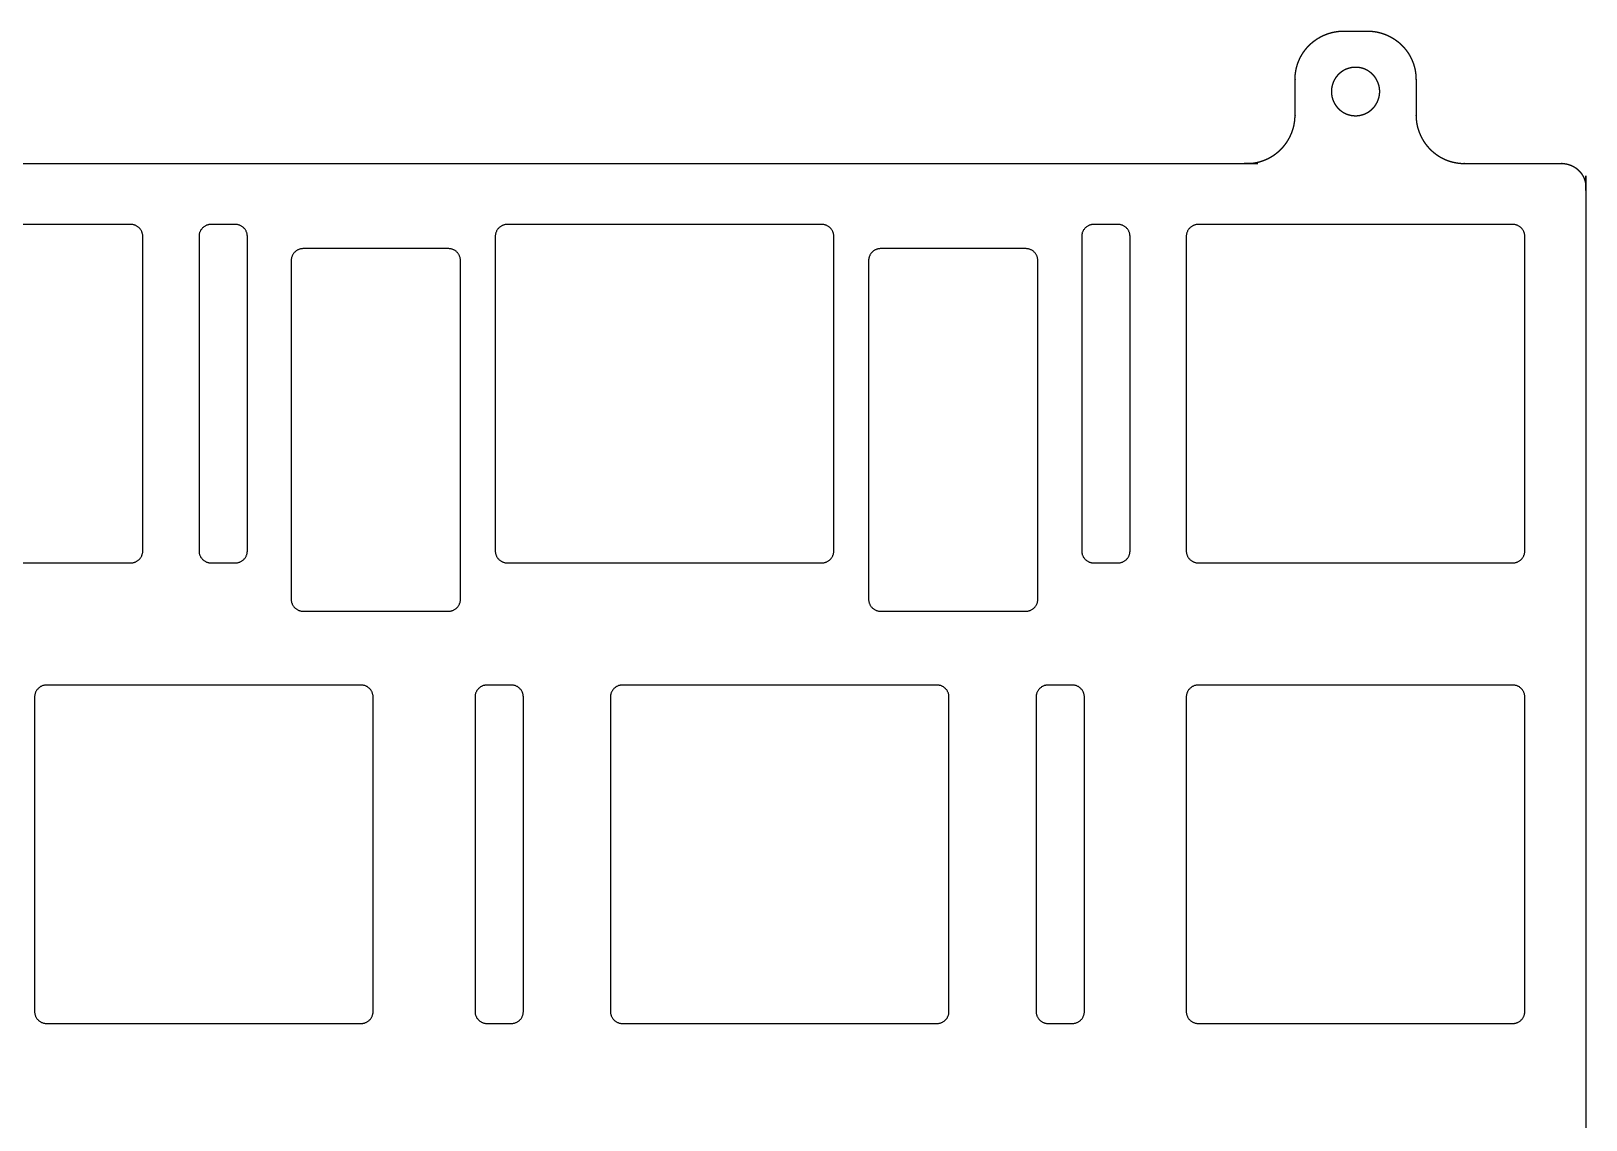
# Model space of a CAD drawing. Header units: millimetres. Extents: x -158 to 147, y 326 to 433.
# Drawn here: x 82.8 to 147.1, y 387.6 to 432.6 of the extents above; entities that cross this region are included whole.
import ezdxf

# ---------------------------------------------------------------- set-up
doc = ezdxf.new("R2010")
doc.units = ezdxf.units.MM
doc.layers.add('Default', color=178, linetype='Continuous', true_color=0x000000)

msp = doc.modelspace()

# ---------------------------------------------------------------- linework, layer by layer
at = {"layer": 'Default'}
for points in [[(135.735, 432.055, -22.344), (135.76, 432.078, -22.344), (135.786, 432.101, -22.344)], [(135.786, 432.101, -22.344), (135.812, 432.123, -22.344), (135.838, 432.145, -22.344)], [(135.838, 432.145, -22.344), (135.865, 432.166, -22.344), (135.891, 432.187, -22.344)], [(135.891, 432.187, -22.344), (135.919, 432.207, -22.344), (135.947, 432.227, -22.344)], [(135.947, 432.227, -22.344), (135.975, 432.247, -22.344), (136.003, 432.266, -22.344)], [(136.003, 432.266, -22.344), (136.032, 432.284, -22.344), (136.061, 432.302, -22.344)], [(136.061, 432.302, -22.344), (136.09, 432.319, -22.344), (136.12, 432.337, -22.344)], [(136.12, 432.337, -22.344), (136.15, 432.353, -22.344), (136.18, 432.369, -22.344)], [(136.18, 432.369, -22.344), (136.21, 432.384, -22.344), (136.241, 432.4, -22.344)], [(136.241, 432.4, -22.344), (136.272, 432.414, -22.344), (136.303, 432.428, -22.344)], [(136.303, 432.428, -22.344), (136.335, 432.441, -22.344), (136.366, 432.454, -22.344)], [(136.366, 432.454, -22.344), (136.398, 432.466, -22.344), (136.43, 432.478, -22.344)], [(136.43, 432.478, -22.344), (136.463, 432.489, -22.344), (136.495, 432.5, -22.344)], [(136.495, 432.5, -22.344), (136.528, 432.509, -22.344), (136.56, 432.519, -22.344)], [(136.56, 432.519, -22.344), (136.593, 432.528, -22.344), (136.626, 432.537, -22.344)], [(136.626, 432.537, -22.344), (136.66, 432.544, -22.344), (136.693, 432.552, -22.344)], [(136.693, 432.552, -22.344), (136.727, 432.558, -22.344), (136.76, 432.564, -22.344)], [(136.76, 432.564, -22.344), (136.794, 432.57, -22.344), (136.828, 432.575, -22.344)], [(136.828, 432.575, -22.344), (136.862, 432.579, -22.344), (136.895, 432.583, -22.344)], [(136.895, 432.583, -22.344), (136.929, 432.586, -22.344), (136.963, 432.589, -22.344)], [(136.963, 432.589, -22.344), (136.998, 432.59, -22.344), (137.032, 432.592, -22.344)], [(137.032, 432.592, -22.344), (137.066, 432.593, -22.344), (137.1, 432.593, -22.344)], [(138.168, 432.592, -22.344), (138.202, 432.59, -22.344), (138.236, 432.589, -22.344)], [(138.236, 432.589, -22.344), (138.27, 432.586, -22.344), (138.304, 432.583, -22.344)], [(138.304, 432.583, -22.344), (138.338, 432.579, -22.344), (138.372, 432.575, -22.344)], [(138.372, 432.575, -22.344), (138.406, 432.57, -22.344), (138.44, 432.564, -22.344)], [(138.44, 432.564, -22.344), (138.473, 432.558, -22.344), (138.507, 432.552, -22.344)], [(138.507, 432.552, -22.344), (138.54, 432.544, -22.344), (138.573, 432.537, -22.344)], [(138.573, 432.537, -22.344), (138.607, 432.528, -22.344), (138.64, 432.519, -22.344)], [(138.64, 432.519, -22.344), (138.672, 432.509, -22.344), (138.705, 432.5, -22.344)], [(138.705, 432.5, -22.344), (138.737, 432.489, -22.344), (138.77, 432.478, -22.344)], [(138.77, 432.478, -22.344), (138.802, 432.466, -22.344), (138.834, 432.454, -22.344)], [(138.834, 432.454, -22.344), (138.865, 432.441, -22.344), (138.897, 432.428, -22.344)], [(138.897, 432.428, -22.344), (138.928, 432.414, -22.344), (138.959, 432.4, -22.344)], [(138.959, 432.4, -22.344), (138.99, 432.384, -22.344), (139.02, 432.369, -22.344)], [(139.02, 432.369, -22.344), (139.05, 432.353, -22.344), (139.08, 432.337, -22.344)], [(139.08, 432.337, -22.344), (139.11, 432.319, -22.344), (139.139, 432.302, -22.344)], [(139.139, 432.302, -22.344), (139.168, 432.284, -22.344), (139.197, 432.266, -22.344)], [(139.197, 432.266, -22.344), (139.225, 432.247, -22.344), (139.253, 432.227, -22.344)], [(139.253, 432.227, -22.344), (139.281, 432.207, -22.344), (139.308, 432.187, -22.344)], [(139.308, 432.187, -22.344), (139.335, 432.166, -22.344), (139.362, 432.145, -22.344)], [(139.362, 432.145, -22.344), (139.388, 432.123, -22.344), (139.414, 432.101, -22.344)], [(139.414, 432.101, -22.344), (139.44, 432.078, -22.344), (139.465, 432.055, -22.344)], [(135.266, 431.39, -22.344), (135.28, 431.421, -22.344), (135.294, 431.452, -22.344)], [(135.294, 431.452, -22.344), (135.309, 431.483, -22.344), (135.324, 431.514, -22.344)], [(135.324, 431.514, -22.344), (135.34, 431.544, -22.344), (135.357, 431.574, -22.344)], [(135.357, 431.574, -22.344), (135.374, 431.603, -22.344), (135.391, 431.633, -22.344)], [(135.391, 431.633, -22.344), (135.409, 431.661, -22.344), (135.428, 431.69, -22.344)], [(135.428, 431.69, -22.344), (135.447, 431.719, -22.344), (135.466, 431.747, -22.344)], [(135.466, 431.747, -22.344), (135.486, 431.774, -22.344), (135.506, 431.802, -22.344)], [(135.506, 431.802, -22.344), (135.527, 431.829, -22.344), (135.549, 431.856, -22.344)], [(135.549, 431.856, -22.344), (135.571, 431.882, -22.344), (135.593, 431.908, -22.344)], [(135.593, 431.908, -22.344), (135.615, 431.933, -22.344), (135.638, 431.959, -22.344)], [(135.638, 431.959, -22.344), (135.662, 431.983, -22.344), (135.686, 432.008, -22.344)], [(135.686, 432.008, -22.344), (135.71, 432.031, -22.344), (135.735, 432.055, -22.344)], [(139.465, 432.055, -22.344), (139.49, 432.031, -22.344), (139.514, 432.008, -22.344)], [(139.514, 432.008, -22.344), (139.538, 431.983, -22.344), (139.562, 431.959, -22.344)], [(139.562, 431.959, -22.344), (139.585, 431.933, -22.344), (139.607, 431.908, -22.344)], [(139.607, 431.908, -22.344), (139.629, 431.882, -22.344), (139.651, 431.856, -22.344)], [(139.651, 431.856, -22.344), (139.672, 431.829, -22.344), (139.694, 431.802, -22.344)], [(139.694, 431.802, -22.344), (139.714, 431.774, -22.344), (139.734, 431.747, -22.344)], [(139.734, 431.747, -22.344), (139.753, 431.719, -22.344), (139.772, 431.69, -22.344)], [(139.772, 431.69, -22.344), (139.791, 431.661, -22.344), (139.809, 431.633, -22.344)], [(139.809, 431.633, -22.344), (139.826, 431.603, -22.344), (139.843, 431.574, -22.344)], [(139.843, 431.574, -22.344), (139.86, 431.544, -22.344), (139.876, 431.514, -22.344)], [(139.876, 431.514, -22.344), (139.891, 431.483, -22.344), (139.906, 431.452, -22.344)], [(139.906, 431.452, -22.344), (139.92, 431.421, -22.344), (139.934, 431.39, -22.344)], [(135.105, 430.73, -22.344), (135.108, 430.764, -22.344), (135.11, 430.798, -22.344)], [(135.11, 430.798, -22.344), (135.115, 430.832, -22.344), (135.119, 430.866, -22.344)], [(135.119, 430.866, -22.344), (135.124, 430.899, -22.344), (135.129, 430.933, -22.344)], [(135.129, 430.933, -22.344), (135.135, 430.967, -22.344), (135.142, 431, -22.344)], [(135.142, 431, -22.344), (135.149, 431.034, -22.344), (135.157, 431.067, -22.344)], [(135.157, 431.067, -22.344), (135.165, 431.1, -22.344), (135.174, 431.133, -22.344)], [(135.174, 431.133, -22.344), (135.184, 431.166, -22.344), (135.194, 431.198, -22.344)], [(135.194, 431.198, -22.344), (135.205, 431.231, -22.344), (135.215, 431.263, -22.344)], [(135.215, 431.263, -22.344), (135.227, 431.295, -22.344), (135.239, 431.327, -22.344)], [(135.239, 431.327, -22.344), (135.252, 431.359, -22.344), (135.266, 431.39, -22.344)], [(136.878, 430.785, -22.344), (136.866, 430.772, -22.344), (136.854, 430.76, -22.344)], [(136.902, 430.81, -22.344), (136.89, 430.797, -22.344), (136.878, 430.785, -22.344)], [(136.927, 430.833, -22.344), (136.915, 430.822, -22.344), (136.902, 430.81, -22.344)], [(136.953, 430.856, -22.344), (136.94, 430.845, -22.344), (136.927, 430.833, -22.344)], [(136.98, 430.878, -22.344), (136.967, 430.867, -22.344), (136.953, 430.856, -22.344)], [(137.008, 430.899, -22.344), (136.994, 430.889, -22.344), (136.98, 430.878, -22.344)], [(137.036, 430.919, -22.344), (137.022, 430.909, -22.344), (137.008, 430.899, -22.344)], [(137.065, 430.938, -22.344), (137.051, 430.929, -22.344), (137.036, 430.919, -22.344)], [(137.095, 430.957, -22.344), (137.08, 430.947, -22.344), (137.065, 430.938, -22.344)], [(137.125, 430.974, -22.344), (137.11, 430.965, -22.344), (137.095, 430.957, -22.344)], [(137.156, 430.989, -22.344), (137.141, 430.981, -22.344), (137.125, 430.974, -22.344)], [(137.187, 431.004, -22.344), (137.172, 430.997, -22.344), (137.156, 430.989, -22.344)], [(137.219, 431.018, -22.344), (137.203, 431.011, -22.344), (137.187, 431.004, -22.344)], [(137.252, 431.031, -22.344), (137.235, 431.024, -22.344), (137.219, 431.018, -22.344)], [(137.284, 431.042, -22.344), (137.268, 431.037, -22.344), (137.252, 431.031, -22.344)], [(137.317, 431.053, -22.344), (137.301, 431.047, -22.344), (137.284, 431.042, -22.344)], [(137.351, 431.062, -22.344), (137.334, 431.057, -22.344), (137.317, 431.053, -22.344)], [(137.385, 431.07, -22.344), (137.368, 431.066, -22.344), (137.351, 431.062, -22.344)], [(137.419, 431.077, -22.344), (137.402, 431.073, -22.344), (137.385, 431.07, -22.344)], [(137.453, 431.083, -22.344), (137.436, 431.08, -22.344), (137.419, 431.077, -22.344)], [(137.487, 431.087, -22.344), (137.47, 431.085, -22.344), (137.453, 431.083, -22.344)], [(137.522, 431.09, -22.344), (137.505, 431.089, -22.344), (137.487, 431.087, -22.344)], [(137.557, 431.092, -22.344), (137.539, 431.091, -22.344), (137.522, 431.09, -22.344)], [(137.591, 431.093, -22.344), (137.574, 431.093, -22.344), (137.557, 431.092, -22.344)], [(137.626, 431.093, -22.344), (137.609, 431.093, -22.344), (137.591, 431.093, -22.344)], [(137.661, 431.092, -22.344), (137.643, 431.092, -22.344), (137.626, 431.093, -22.344)], [(137.695, 431.089, -22.344), (137.678, 431.09, -22.344), (137.661, 431.092, -22.344)], [(137.73, 431.085, -22.344), (137.713, 431.087, -22.344), (137.695, 431.089, -22.344)], [(137.764, 431.08, -22.344), (137.747, 431.082, -22.344), (137.73, 431.085, -22.344)], [(137.798, 431.074, -22.344), (137.781, 431.077, -22.344), (137.764, 431.08, -22.344)], [(137.832, 431.066, -22.344), (137.815, 431.07, -22.344), (137.798, 431.074, -22.344)], [(137.866, 431.057, -22.344), (137.849, 431.062, -22.344), (137.832, 431.066, -22.344)], [(137.899, 431.048, -22.344), (137.882, 431.053, -22.344), (137.866, 431.057, -22.344)], [(137.932, 431.037, -22.344), (137.916, 431.042, -22.344), (137.899, 431.048, -22.344)], [(137.965, 431.025, -22.344), (137.948, 431.031, -22.344), (137.932, 431.037, -22.344)], [(137.997, 431.011, -22.344), (137.981, 431.018, -22.344), (137.965, 431.025, -22.344)], [(138.028, 430.997, -22.344), (138.012, 431.004, -22.344), (137.997, 431.011, -22.344)], [(138.059, 430.982, -22.344), (138.044, 430.989, -22.344), (138.028, 430.997, -22.344)], [(138.09, 430.965, -22.344), (138.075, 430.973, -22.344), (138.059, 430.982, -22.344)], [(138.12, 430.948, -22.344), (138.105, 430.956, -22.344), (138.09, 430.965, -22.344)], [(138.149, 430.929, -22.344), (138.135, 430.938, -22.344), (138.12, 430.948, -22.344)], [(138.178, 430.909, -22.344), (138.164, 430.919, -22.344), (138.149, 430.929, -22.344)], [(138.206, 430.889, -22.344), (138.192, 430.899, -22.344), (138.178, 430.909, -22.344)], [(138.233, 430.867, -22.344), (138.219, 430.878, -22.344), (138.206, 430.889, -22.344)], [(138.26, 430.845, -22.344), (138.246, 430.856, -22.344), (138.233, 430.867, -22.344)], [(138.285, 430.822, -22.344), (138.272, 430.833, -22.344), (138.26, 430.845, -22.344)], [(138.31, 430.797, -22.344), (138.298, 430.81, -22.344), (138.285, 430.822, -22.344)], [(138.334, 430.772, -22.344), (138.322, 430.785, -22.344), (138.31, 430.797, -22.344)], [(138.357, 430.746, -22.344), (138.346, 430.759, -22.344), (138.334, 430.772, -22.344)], [(139.934, 431.39, -22.344), (139.947, 431.359, -22.344), (139.961, 431.327, -22.344)], [(139.961, 431.327, -22.344), (139.972, 431.295, -22.344), (139.984, 431.263, -22.344)], [(139.984, 431.263, -22.344), (139.995, 431.231, -22.344), (140.006, 431.198, -22.344)], [(140.006, 431.198, -22.344), (140.016, 431.166, -22.344), (140.026, 431.133, -22.344)], [(140.026, 431.133, -22.344), (140.034, 431.1, -22.344), (140.043, 431.067, -22.344)], [(140.043, 431.067, -22.344), (140.051, 431.034, -22.344), (140.058, 431, -22.344)], [(140.058, 431, -22.344), (140.064, 430.967, -22.344), (140.071, 430.933, -22.344)], [(140.071, 430.933, -22.344), (140.076, 430.899, -22.344), (140.081, 430.866, -22.344)], [(140.081, 430.866, -22.344), (140.085, 430.832, -22.344), (140.089, 430.798, -22.344)], [(140.089, 430.798, -22.344), (140.092, 430.764, -22.344), (140.095, 430.73, -22.344)], [(135.101, 430.662, -22.344), (135.103, 430.696, -22.344), (135.105, 430.73, -22.344)], [(136.601, 430.128, -22.344), (136.6, 430.111, -22.344), (136.6, 430.093, -22.344)], [(136.602, 430.163, -22.344), (136.601, 430.145, -22.344), (136.601, 430.128, -22.344)], [(136.605, 430.197, -22.344), (136.604, 430.18, -22.344), (136.602, 430.163, -22.344)], [(136.61, 430.232, -22.344), (136.607, 430.215, -22.344), (136.605, 430.197, -22.344)], [(136.615, 430.266, -22.344), (136.612, 430.249, -22.344), (136.61, 430.232, -22.344)], [(136.622, 430.3, -22.344), (136.618, 430.283, -22.344), (136.615, 430.266, -22.344)], [(136.629, 430.334, -22.344), (136.625, 430.317, -22.344), (136.622, 430.3, -22.344)], [(136.638, 430.368, -22.344), (136.634, 430.351, -22.344), (136.629, 430.334, -22.344)], [(136.648, 430.401, -22.344), (136.643, 430.384, -22.344), (136.638, 430.368, -22.344)], [(136.66, 430.434, -22.344), (136.654, 430.417, -22.344), (136.648, 430.401, -22.344)], [(136.672, 430.466, -22.344), (136.666, 430.45, -22.344), (136.66, 430.434, -22.344)], [(136.685, 430.498, -22.344), (136.679, 430.482, -22.344), (136.672, 430.466, -22.344)], [(136.7, 430.53, -22.344), (136.693, 430.514, -22.344), (136.685, 430.498, -22.344)], [(136.716, 430.56, -22.344), (136.708, 430.545, -22.344), (136.7, 430.53, -22.344)], [(136.732, 430.591, -22.344), (136.724, 430.576, -22.344), (136.716, 430.56, -22.344)], [(136.75, 430.621, -22.344), (136.741, 430.606, -22.344), (136.732, 430.591, -22.344)], [(136.769, 430.65, -22.344), (136.76, 430.635, -22.344), (136.75, 430.621, -22.344)], [(136.789, 430.678, -22.344), (136.779, 430.664, -22.344), (136.769, 430.65, -22.344)], [(136.81, 430.706, -22.344), (136.799, 430.692, -22.344), (136.789, 430.678, -22.344)], [(136.831, 430.733, -22.344), (136.821, 430.72, -22.344), (136.81, 430.706, -22.344)], [(136.854, 430.76, -22.344), (136.843, 430.746, -22.344), (136.831, 430.733, -22.344)], [(138.379, 430.72, -22.344), (138.368, 430.733, -22.344), (138.357, 430.746, -22.344)], [(138.401, 430.692, -22.344), (138.39, 430.706, -22.344), (138.379, 430.72, -22.344)], [(138.421, 430.664, -22.344), (138.411, 430.678, -22.344), (138.401, 430.692, -22.344)], [(138.44, 430.635, -22.344), (138.431, 430.65, -22.344), (138.421, 430.664, -22.344)], [(138.459, 430.606, -22.344), (138.45, 430.621, -22.344), (138.44, 430.635, -22.344)], [(138.476, 430.576, -22.344), (138.467, 430.591, -22.344), (138.459, 430.606, -22.344)], [(138.492, 430.545, -22.344), (138.484, 430.56, -22.344), (138.476, 430.576, -22.344)], [(138.507, 430.514, -22.344), (138.5, 430.529, -22.344), (138.492, 430.545, -22.344)], [(138.521, 430.482, -22.344), (138.514, 430.498, -22.344), (138.507, 430.514, -22.344)], [(138.534, 430.45, -22.344), (138.528, 430.466, -22.344), (138.521, 430.482, -22.344)], [(138.546, 430.417, -22.344), (138.54, 430.434, -22.344), (138.534, 430.45, -22.344)], [(138.557, 430.384, -22.344), (138.551, 430.401, -22.344), (138.546, 430.417, -22.344)], [(138.566, 430.351, -22.344), (138.561, 430.368, -22.344), (138.557, 430.384, -22.344)], [(138.575, 430.317, -22.344), (138.57, 430.334, -22.344), (138.566, 430.351, -22.344)], [(138.582, 430.283, -22.344), (138.578, 430.3, -22.344), (138.575, 430.317, -22.344)], [(138.588, 430.249, -22.344), (138.585, 430.266, -22.344), (138.582, 430.283, -22.344)], [(138.593, 430.215, -22.344), (138.59, 430.232, -22.344), (138.588, 430.249, -22.344)], [(138.596, 430.18, -22.344), (138.594, 430.197, -22.344), (138.593, 430.215, -22.344)], [(138.599, 430.145, -22.344), (138.597, 430.163, -22.344), (138.596, 430.18, -22.344)], [(138.6, 430.111, -22.344), (138.599, 430.128, -22.344), (138.599, 430.145, -22.344)], [(140.095, 430.73, -22.344), (140.097, 430.696, -22.344), (140.099, 430.662, -22.344)], [(136.6, 430.093, -22.344), (136.6, 430.076, -22.344), (136.601, 430.059, -22.344)], [(136.601, 430.059, -22.344), (136.601, 430.041, -22.344), (136.602, 430.024, -22.344)], [(136.602, 430.024, -22.344), (136.604, 430.007, -22.344), (136.605, 429.989, -22.344)], [(136.605, 429.989, -22.344), (136.607, 429.972, -22.344), (136.61, 429.955, -22.344)], [(136.61, 429.955, -22.344), (136.612, 429.938, -22.344), (136.615, 429.921, -22.344)], [(136.615, 429.921, -22.344), (136.618, 429.904, -22.344), (136.622, 429.887, -22.344)], [(136.622, 429.887, -22.344), (136.625, 429.87, -22.344), (136.629, 429.853, -22.344)], [(136.629, 429.853, -22.344), (136.634, 429.836, -22.344), (136.638, 429.819, -22.344)], [(136.638, 429.819, -22.344), (136.643, 429.803, -22.344), (136.648, 429.786, -22.344)], [(136.648, 429.786, -22.344), (136.654, 429.77, -22.344), (136.66, 429.753, -22.344)], [(136.66, 429.753, -22.344), (136.666, 429.737, -22.344), (136.672, 429.721, -22.344)], [(136.672, 429.721, -22.344), (136.679, 429.705, -22.344), (136.685, 429.689, -22.344)], [(136.685, 429.689, -22.344), (136.693, 429.673, -22.344), (136.7, 429.657, -22.344)], [(136.7, 429.657, -22.344), (136.708, 429.642, -22.344), (136.716, 429.626, -22.344)], [(136.716, 429.626, -22.344), (136.724, 429.611, -22.344), (136.732, 429.596, -22.344)], [(136.732, 429.596, -22.344), (136.741, 429.581, -22.344), (136.75, 429.566, -22.344)], [(136.75, 429.566, -22.344), (136.76, 429.552, -22.344), (136.769, 429.537, -22.344)], [(136.769, 429.537, -22.344), (136.779, 429.523, -22.344), (136.789, 429.508, -22.344)], [(136.789, 429.508, -22.344), (136.799, 429.495, -22.344), (136.81, 429.481, -22.344)], [(138.379, 429.467, -22.344), (138.39, 429.481, -22.344), (138.401, 429.494, -22.344)], [(138.401, 429.494, -22.344), (138.411, 429.509, -22.344), (138.421, 429.523, -22.344)], [(138.421, 429.523, -22.344), (138.431, 429.537, -22.344), (138.44, 429.551, -22.344)], [(138.44, 429.551, -22.344), (138.45, 429.566, -22.344), (138.459, 429.581, -22.344)], [(138.459, 429.581, -22.344), (138.467, 429.596, -22.344), (138.476, 429.611, -22.344)], [(138.476, 429.611, -22.344), (138.484, 429.626, -22.344), (138.492, 429.642, -22.344)], [(138.492, 429.642, -22.344), (138.5, 429.657, -22.344), (138.507, 429.673, -22.344)], [(138.507, 429.673, -22.344), (138.514, 429.689, -22.344), (138.521, 429.705, -22.344)], [(138.521, 429.705, -22.344), (138.528, 429.721, -22.344), (138.534, 429.737, -22.344)], [(138.534, 429.737, -22.344), (138.54, 429.753, -22.344), (138.546, 429.77, -22.344)], [(138.546, 429.77, -22.344), (138.551, 429.786, -22.344), (138.557, 429.803, -22.344)], [(138.557, 429.803, -22.344), (138.561, 429.819, -22.344), (138.566, 429.836, -22.344)], [(138.566, 429.836, -22.344), (138.57, 429.853, -22.344), (138.575, 429.87, -22.344)], [(138.575, 429.87, -22.344), (138.578, 429.887, -22.344), (138.582, 429.904, -22.344)], [(138.582, 429.904, -22.344), (138.585, 429.921, -22.344), (138.588, 429.938, -22.344)], [(138.588, 429.938, -22.344), (138.59, 429.955, -22.344), (138.593, 429.972, -22.344)], [(138.593, 429.972, -22.344), (138.594, 429.989, -22.344), (138.596, 430.007, -22.344)], [(138.596, 430.007, -22.344), (138.597, 430.024, -22.344), (138.599, 430.041, -22.344)], [(138.599, 430.041, -22.344), (138.599, 430.059, -22.344), (138.6, 430.076, -22.344)], [(138.6, 430.076, -22.344), (138.6, 430.093, -22.344), (138.6, 430.111, -22.344)], [(135.071, 428.779, -22.344), (135.076, 428.812, -22.344), (135.081, 428.846, -22.344)], [(135.081, 428.846, -22.344), (135.085, 428.88, -22.344), (135.089, 428.914, -22.344)], [(135.089, 428.914, -22.344), (135.092, 428.948, -22.344), (135.095, 428.982, -22.344)], [(135.095, 428.982, -22.344), (135.097, 429.016, -22.344), (135.099, 429.05, -22.344)], [(136.81, 429.481, -22.344), (136.821, 429.467, -22.344), (136.831, 429.454, -22.344)], [(136.831, 429.454, -22.344), (136.843, 429.44, -22.344), (136.854, 429.427, -22.344)], [(136.854, 429.427, -22.344), (136.866, 429.415, -22.344), (136.878, 429.402, -22.344)], [(136.878, 429.402, -22.344), (136.89, 429.389, -22.344), (136.902, 429.377, -22.344)], [(136.902, 429.377, -22.344), (136.915, 429.365, -22.344), (136.927, 429.353, -22.344)], [(136.927, 429.353, -22.344), (136.94, 429.342, -22.344), (136.953, 429.33, -22.344)], [(136.953, 429.33, -22.344), (136.967, 429.319, -22.344), (136.98, 429.308, -22.344)], [(136.98, 429.308, -22.344), (136.994, 429.298, -22.344), (137.008, 429.287, -22.344)], [(137.008, 429.287, -22.344), (137.022, 429.277, -22.344), (137.036, 429.267, -22.344)], [(137.036, 429.267, -22.344), (137.051, 429.258, -22.344), (137.065, 429.248, -22.344)], [(137.065, 429.248, -22.344), (137.08, 429.239, -22.344), (137.095, 429.23, -22.344)], [(137.095, 429.23, -22.344), (137.11, 429.222, -22.344), (137.125, 429.213, -22.344)], [(137.125, 429.213, -22.344), (137.141, 429.205, -22.344), (137.156, 429.197, -22.344)], [(137.156, 429.197, -22.344), (137.172, 429.19, -22.344), (137.187, 429.182, -22.344)], [(137.187, 429.182, -22.344), (137.203, 429.176, -22.344), (137.219, 429.169, -22.344)], [(137.219, 429.169, -22.344), (137.235, 429.162, -22.344), (137.252, 429.156, -22.344)], [(137.252, 429.156, -22.344), (137.268, 429.15, -22.344), (137.284, 429.145, -22.344)], [(137.284, 429.145, -22.344), (137.301, 429.139, -22.344), (137.317, 429.134, -22.344)], [(137.317, 429.134, -22.344), (137.334, 429.13, -22.344), (137.351, 429.125, -22.344)], [(137.351, 429.125, -22.344), (137.368, 429.121, -22.344), (137.385, 429.117, -22.344)], [(137.385, 429.117, -22.344), (137.402, 429.113, -22.344), (137.419, 429.11, -22.344)], [(137.419, 429.11, -22.344), (137.436, 429.107, -22.344), (137.453, 429.104, -22.344)], [(137.453, 429.104, -22.344), (137.47, 429.102, -22.344), (137.487, 429.1, -22.344)], [(137.487, 429.1, -22.344), (137.505, 429.098, -22.344), (137.522, 429.096, -22.344)], [(137.522, 429.096, -22.344), (137.539, 429.095, -22.344), (137.557, 429.094, -22.344)], [(137.557, 429.094, -22.344), (137.574, 429.094, -22.344), (137.591, 429.093, -22.344)], [(137.591, 429.093, -22.344), (137.609, 429.094, -22.344), (137.626, 429.094, -22.344)], [(137.626, 429.094, -22.344), (137.643, 429.094, -22.344), (137.661, 429.095, -22.344)], [(137.661, 429.095, -22.344), (137.678, 429.097, -22.344), (137.695, 429.098, -22.344)], [(137.695, 429.098, -22.344), (137.713, 429.1, -22.344), (137.73, 429.102, -22.344)], [(137.73, 429.102, -22.344), (137.747, 429.104, -22.344), (137.764, 429.107, -22.344)], [(137.764, 429.107, -22.344), (137.781, 429.11, -22.344), (137.798, 429.113, -22.344)], [(137.798, 429.113, -22.344), (137.815, 429.117, -22.344), (137.832, 429.121, -22.344)], [(137.832, 429.121, -22.344), (137.849, 429.125, -22.344), (137.866, 429.129, -22.344)], [(137.866, 429.129, -22.344), (137.882, 429.134, -22.344), (137.899, 429.139, -22.344)], [(137.899, 429.139, -22.344), (137.916, 429.145, -22.344), (137.932, 429.15, -22.344)], [(137.932, 429.15, -22.344), (137.948, 429.156, -22.344), (137.965, 429.162, -22.344)], [(137.965, 429.162, -22.344), (137.981, 429.169, -22.344), (137.997, 429.175, -22.344)], [(137.997, 429.175, -22.344), (138.012, 429.183, -22.344), (138.028, 429.19, -22.344)], [(138.028, 429.19, -22.344), (138.044, 429.197, -22.344), (138.059, 429.205, -22.344)], [(138.059, 429.205, -22.344), (138.075, 429.213, -22.344), (138.09, 429.222, -22.344)], [(138.09, 429.222, -22.344), (138.105, 429.23, -22.344), (138.12, 429.239, -22.344)], [(138.12, 429.239, -22.344), (138.135, 429.248, -22.344), (138.149, 429.258, -22.344)], [(138.149, 429.258, -22.344), (138.164, 429.268, -22.344), (138.178, 429.277, -22.344)], [(138.178, 429.277, -22.344), (138.192, 429.288, -22.344), (138.206, 429.298, -22.344)], [(138.206, 429.298, -22.344), (138.219, 429.309, -22.344), (138.233, 429.319, -22.344)], [(138.233, 429.319, -22.344), (138.246, 429.331, -22.344), (138.26, 429.342, -22.344)], [(138.26, 429.342, -22.344), (138.272, 429.353, -22.344), (138.285, 429.365, -22.344)], [(138.285, 429.365, -22.344), (138.298, 429.377, -22.344), (138.31, 429.389, -22.344)], [(138.31, 429.389, -22.344), (138.322, 429.402, -22.344), (138.334, 429.414, -22.344)], [(138.334, 429.414, -22.344), (138.346, 429.427, -22.344), (138.357, 429.44, -22.344)], [(138.357, 429.44, -22.344), (138.368, 429.454, -22.344), (138.379, 429.467, -22.344)], [(140.101, 429.05, -22.344), (140.103, 429.016, -22.344), (140.105, 428.982, -22.344)], [(140.105, 428.982, -22.344), (140.108, 428.948, -22.344), (140.11, 428.914, -22.344)], [(140.11, 428.914, -22.344), (140.115, 428.88, -22.344), (140.119, 428.846, -22.344)], [(140.119, 428.846, -22.344), (140.124, 428.812, -22.344), (140.129, 428.779, -22.344)], [(134.876, 428.198, -22.344), (134.891, 428.229, -22.344), (134.906, 428.259, -22.344)], [(134.906, 428.259, -22.344), (134.92, 428.291, -22.344), (134.934, 428.322, -22.344)], [(134.934, 428.322, -22.344), (134.947, 428.353, -22.344), (134.961, 428.385, -22.344)], [(134.961, 428.385, -22.344), (134.972, 428.417, -22.344), (134.984, 428.449, -22.344)], [(134.984, 428.449, -22.344), (134.995, 428.481, -22.344), (135.006, 428.513, -22.344)], [(135.006, 428.513, -22.344), (135.016, 428.546, -22.344), (135.026, 428.579, -22.344)], [(135.026, 428.579, -22.344), (135.034, 428.612, -22.344), (135.043, 428.645, -22.344)], [(135.043, 428.645, -22.344), (135.051, 428.678, -22.344), (135.058, 428.711, -22.344)], [(135.058, 428.711, -22.344), (135.064, 428.745, -22.344), (135.071, 428.779, -22.344)], [(140.129, 428.779, -22.344), (140.135, 428.745, -22.344), (140.142, 428.711, -22.344)], [(140.142, 428.711, -22.344), (140.149, 428.678, -22.344), (140.157, 428.645, -22.344)], [(140.157, 428.645, -22.344), (140.165, 428.612, -22.344), (140.174, 428.579, -22.344)], [(140.174, 428.579, -22.344), (140.184, 428.546, -22.344), (140.194, 428.513, -22.344)], [(140.194, 428.513, -22.344), (140.205, 428.481, -22.344), (140.215, 428.449, -22.344)], [(140.215, 428.449, -22.344), (140.227, 428.417, -22.344), (140.239, 428.385, -22.344)], [(140.239, 428.385, -22.344), (140.252, 428.353, -22.344), (140.266, 428.322, -22.344)], [(140.266, 428.322, -22.344), (140.28, 428.291, -22.344), (140.294, 428.259, -22.344)], [(140.294, 428.259, -22.344), (140.309, 428.229, -22.344), (140.324, 428.198, -22.344)], [(134.308, 427.525, -22.344), (134.335, 427.546, -22.344), (134.362, 427.567, -22.344)], [(134.362, 427.567, -22.344), (134.388, 427.589, -22.344), (134.414, 427.611, -22.344)], [(134.414, 427.611, -22.344), (134.44, 427.634, -22.344), (134.465, 427.657, -22.344)], [(134.465, 427.657, -22.344), (134.49, 427.68, -22.344), (134.514, 427.704, -22.344)], [(134.514, 427.704, -22.344), (134.538, 427.729, -22.344), (134.562, 427.753, -22.344)], [(134.562, 427.753, -22.344), (134.585, 427.779, -22.344), (134.607, 427.804, -22.344)], [(134.607, 427.804, -22.344), (134.629, 427.83, -22.344), (134.651, 427.856, -22.344)], [(134.651, 427.856, -22.344), (134.672, 427.883, -22.344), (134.694, 427.91, -22.344)], [(134.694, 427.91, -22.344), (134.714, 427.937, -22.344), (134.734, 427.965, -22.344)], [(134.734, 427.965, -22.344), (134.753, 427.993, -22.344), (134.772, 428.021, -22.344)], [(134.772, 428.021, -22.344), (134.791, 428.05, -22.344), (134.809, 428.079, -22.344)], [(134.809, 428.079, -22.344), (134.826, 428.109, -22.344), (134.843, 428.138, -22.344)], [(134.843, 428.138, -22.344), (134.86, 428.168, -22.344), (134.876, 428.198, -22.344)], [(140.324, 428.198, -22.344), (140.34, 428.168, -22.344), (140.357, 428.138, -22.344)], [(140.357, 428.138, -22.344), (140.374, 428.109, -22.344), (140.391, 428.079, -22.344)], [(140.391, 428.079, -22.344), (140.409, 428.05, -22.344), (140.428, 428.021, -22.344)], [(140.428, 428.021, -22.344), (140.447, 427.993, -22.344), (140.466, 427.965, -22.344)], [(140.466, 427.965, -22.344), (140.486, 427.937, -22.344), (140.506, 427.91, -22.344)], [(140.506, 427.91, -22.344), (140.527, 427.883, -22.344), (140.549, 427.856, -22.344)], [(140.549, 427.856, -22.344), (140.571, 427.83, -22.344), (140.593, 427.804, -22.344)], [(140.593, 427.804, -22.344), (140.615, 427.779, -22.344), (140.638, 427.753, -22.344)], [(140.638, 427.753, -22.344), (140.662, 427.729, -22.344), (140.686, 427.704, -22.344)], [(140.686, 427.704, -22.344), (140.71, 427.68, -22.344), (140.735, 427.657, -22.344)], [(140.735, 427.657, -22.344), (140.76, 427.634, -22.344), (140.786, 427.611, -22.344)], [(140.786, 427.611, -22.344), (140.812, 427.589, -22.344), (140.838, 427.567, -22.344)], [(140.838, 427.567, -22.344), (140.865, 427.546, -22.344), (140.891, 427.525, -22.344)], [(133.168, 427.12, -22.344), (133.202, 427.121, -22.344), (133.236, 427.123, -22.344)], [(133.236, 427.123, -22.344), (133.27, 427.126, -22.344), (133.304, 427.129, -22.344)], [(133.304, 427.129, -22.344), (133.338, 427.133, -22.344), (133.372, 427.137, -22.344)], [(133.372, 427.137, -22.344), (133.406, 427.142, -22.344), (133.44, 427.147, -22.344)], [(133.44, 427.147, -22.344), (133.473, 427.154, -22.344), (133.507, 427.16, -22.344)], [(133.507, 427.16, -22.344), (133.54, 427.168, -22.344), (133.573, 427.175, -22.344)], [(133.573, 427.175, -22.344), (133.607, 427.184, -22.344), (133.64, 427.193, -22.344)], [(133.64, 427.193, -22.344), (133.672, 427.202, -22.344), (133.705, 427.212, -22.344)], [(133.705, 427.212, -22.344), (133.737, 427.223, -22.344), (133.77, 427.234, -22.344)], [(133.77, 427.234, -22.344), (133.802, 427.246, -22.344), (133.834, 427.258, -22.344)], [(133.834, 427.258, -22.344), (133.865, 427.271, -22.344), (133.897, 427.284, -22.344)], [(133.897, 427.284, -22.344), (133.928, 427.298, -22.344), (133.959, 427.312, -22.344)], [(133.959, 427.312, -22.344), (133.99, 427.327, -22.344), (134.02, 427.343, -22.344)], [(134.02, 427.343, -22.344), (134.05, 427.359, -22.344), (134.08, 427.375, -22.344)], [(134.08, 427.375, -22.344), (134.11, 427.392, -22.344), (134.139, 427.41, -22.344)], [(134.139, 427.41, -22.344), (134.168, 427.428, -22.344), (134.197, 427.446, -22.344)], [(134.197, 427.446, -22.344), (134.225, 427.465, -22.344), (134.253, 427.484, -22.344)], [(134.253, 427.484, -22.344), (134.281, 427.505, -22.344), (134.308, 427.525, -22.344)], [(140.891, 427.525, -22.344), (140.919, 427.505, -22.344), (140.947, 427.484, -22.344)], [(140.947, 427.484, -22.344), (140.975, 427.465, -22.344), (141.003, 427.446, -22.344)], [(141.003, 427.446, -22.344), (141.032, 427.428, -22.344), (141.061, 427.41, -22.344)], [(141.061, 427.41, -22.344), (141.09, 427.392, -22.344), (141.12, 427.375, -22.344)], [(141.12, 427.375, -22.344), (141.15, 427.359, -22.344), (141.18, 427.343, -22.344)], [(141.18, 427.343, -22.344), (141.21, 427.327, -22.344), (141.241, 427.312, -22.344)], [(141.241, 427.312, -22.344), (141.272, 427.298, -22.344), (141.303, 427.284, -22.344)], [(141.303, 427.284, -22.344), (141.335, 427.271, -22.344), (141.366, 427.258, -22.344)], [(141.366, 427.258, -22.344), (141.398, 427.246, -22.344), (141.43, 427.234, -22.344)], [(141.43, 427.234, -22.344), (141.463, 427.223, -22.344), (141.495, 427.212, -22.344)], [(141.495, 427.212, -22.344), (141.528, 427.202, -22.344), (141.56, 427.193, -22.344)], [(141.56, 427.193, -22.344), (141.593, 427.184, -22.344), (141.626, 427.175, -22.344)], [(141.626, 427.175, -22.344), (141.66, 427.168, -22.344), (141.693, 427.16, -22.344)], [(141.693, 427.16, -22.344), (141.727, 427.154, -22.344), (141.76, 427.147, -22.344)], [(141.76, 427.147, -22.344), (141.794, 427.142, -22.344), (141.828, 427.137, -22.344)], [(141.828, 427.137, -22.344), (141.862, 427.133, -22.344), (141.895, 427.129, -22.344)], [(141.895, 427.129, -22.344), (141.929, 427.126, -22.344), (141.963, 427.123, -22.344)], [(141.963, 427.123, -22.344), (141.998, 427.121, -22.344), (142.032, 427.12, -22.344)], [(146.16, 427.118, -22.344), (146.177, 427.117, -22.344), (146.194, 427.116, -22.344)], [(146.194, 427.116, -22.344), (146.211, 427.115, -22.344), (146.228, 427.113, -22.344)], [(146.228, 427.113, -22.344), (146.245, 427.111, -22.344), (146.262, 427.109, -22.344)], [(146.262, 427.109, -22.344), (146.278, 427.106, -22.344), (146.295, 427.104, -22.344)], [(146.295, 427.104, -22.344), (146.312, 427.101, -22.344), (146.329, 427.097, -22.344)], [(146.329, 427.097, -22.344), (146.346, 427.094, -22.344), (146.362, 427.09, -22.344)], [(146.362, 427.09, -22.344), (146.379, 427.086, -22.344), (146.395, 427.081, -22.344)], [(146.395, 427.081, -22.344), (146.412, 427.076, -22.344), (146.428, 427.072, -22.344)], [(146.428, 427.072, -22.344), (146.444, 427.066, -22.344), (146.46, 427.061, -22.344)], [(146.46, 427.061, -22.344), (146.476, 427.055, -22.344), (146.492, 427.049, -22.344)], [(146.492, 427.049, -22.344), (146.508, 427.042, -22.344), (146.524, 427.036, -22.344)], [(146.524, 427.036, -22.344), (146.539, 427.029, -22.344), (146.555, 427.021, -22.344)], [(146.555, 427.021, -22.344), (146.57, 427.014, -22.344), (146.586, 427.006, -22.344)], [(146.586, 427.006, -22.344), (146.601, 426.998, -22.344), (146.616, 426.99, -22.344)], [(146.616, 426.99, -22.344), (146.63, 426.981, -22.344), (146.645, 426.973, -22.344)], [(146.645, 426.973, -22.344), (146.659, 426.964, -22.344), (146.674, 426.955, -22.344)], [(146.674, 426.955, -22.344), (146.688, 426.945, -22.344), (146.702, 426.935, -22.344)], [(146.702, 426.935, -22.344), (146.716, 426.925, -22.344), (146.73, 426.915, -22.344)], [(146.73, 426.915, -22.344), (146.743, 426.905, -22.344), (146.757, 426.894, -22.344)], [(146.757, 426.894, -22.344), (146.77, 426.883, -22.344), (146.783, 426.872, -22.344)], [(146.783, 426.872, -22.344), (146.795, 426.861, -22.344), (146.808, 426.849, -22.344)], [(146.808, 426.849, -22.344), (146.82, 426.837, -22.344), (146.833, 426.826, -22.344)], [(146.833, 426.826, -22.344), (146.844, 426.813, -22.344), (146.856, 426.801, -22.344)], [(146.856, 426.801, -22.344), (146.868, 426.788, -22.344), (146.879, 426.776, -22.344)], [(146.879, 426.776, -22.344), (146.89, 426.763, -22.344), (146.901, 426.749, -22.344)], [(146.901, 426.749, -22.344), (146.912, 426.736, -22.344), (146.922, 426.723, -22.344)], [(146.922, 426.723, -22.344), (146.932, 426.709, -22.344), (146.942, 426.695, -22.344)], [(146.942, 426.695, -22.344), (146.952, 426.681, -22.344), (146.962, 426.667, -22.344)], [(146.962, 426.667, -22.344), (146.971, 426.652, -22.344), (146.98, 426.638, -22.344)], [(146.98, 426.638, -22.344), (146.988, 426.623, -22.344), (146.997, 426.609, -22.344)], [(146.997, 426.609, -22.344), (147.005, 426.593, -22.344), (147.013, 426.578, -22.344)], [(147.013, 426.578, -22.344), (147.021, 426.563, -22.344), (147.029, 426.548, -22.344)], [(147.029, 426.548, -22.344), (147.036, 426.532, -22.344), (147.043, 426.517, -22.344)], [(147.043, 426.517, -22.344), (147.049, 426.501, -22.344), (147.056, 426.485, -22.344)], [(147.056, 426.485, -22.344), (147.062, 426.469, -22.344), (147.068, 426.453, -22.344)], [(147.068, 426.453, -22.344), (147.073, 426.437, -22.344), (147.079, 426.421, -22.344)], [(147.079, 426.421, -22.344), (147.083, 426.405, -22.344), (147.088, 426.388, -22.344)], [(147.088, 426.388, -22.344), (147.093, 426.372, -22.344), (147.097, 426.355, -22.344)], [(147.097, 426.355, -22.344), (147.101, 426.339, -22.344), (147.105, 426.322, -22.344)], [(147.105, 426.322, -22.344), (147.108, 426.305, -22.344), (147.111, 426.288, -22.344)], [(147.111, 426.288, -22.344), (147.114, 426.271, -22.344), (147.116, 426.255, -22.344)], [(147.116, 426.255, -22.344), (147.118, 426.238, -22.344), (147.12, 426.221, -22.344)], [(147.12, 426.221, -22.344), (147.122, 426.204, -22.344), (147.123, 426.187, -22.344)], [(147.123, 426.187, -22.344), (147.124, 426.17, -22.344), (147.125, 426.153, -22.344)], [(86.95, 424.596, -22.344), (80.45, 424.596, -22.344), (73.95, 424.596, -22.344)], [(91.275, 424.596, -22.344), (90.775, 424.596, -22.344), (90.275, 424.596, -22.344)], [(115.525, 424.596, -22.344), (109.025, 424.596, -22.344), (102.525, 424.596, -22.344)], [(127.775, 424.596, -22.344), (127.275, 424.596, -22.344), (126.775, 424.596, -22.344)], [(144.1, 424.596, -22.344), (137.6, 424.596, -22.344), (131.1, 424.596, -22.344)], [(87.45, 411.096, -22.344), (87.45, 417.596, -22.344), (87.45, 424.096, -22.344)], [(89.775, 424.096, -22.344), (89.775, 417.596, -22.344), (89.775, 411.096, -22.344)], [(91.775, 411.096, -22.344), (91.775, 417.596, -22.344), (91.775, 424.096, -22.344)], [(102.025, 424.096, -22.344), (102.025, 417.596, -22.344), (102.025, 411.096, -22.344)], [(116.025, 411.096, -22.344), (116.025, 417.596, -22.344), (116.025, 424.096, -22.344)], [(126.275, 424.096, -22.344), (126.275, 417.596, -22.344), (126.275, 411.096, -22.344)], [(128.275, 411.096, -22.344), (128.275, 417.596, -22.344), (128.275, 424.096, -22.344)], [(130.6, 424.096, -22.344), (130.6, 417.596, -22.344), (130.6, 411.096, -22.344)], [(144.6, 411.096, -22.344), (144.6, 417.596, -22.344), (144.6, 424.096, -22.344)], [(93.587, 423.096, -22.344), (93.587, 416.096, -22.344), (93.587, 409.096, -22.344)], [(100.087, 423.596, -22.344), (97.087, 423.596, -22.344), (94.087, 423.596, -22.344)], [(100.587, 409.096, -22.344), (100.587, 416.096, -22.344), (100.587, 423.096, -22.344)], [(117.463, 423.096, -22.344), (117.463, 416.096, -22.344), (117.463, 409.096, -22.344)], [(123.963, 423.596, -22.344), (120.963, 423.596, -22.344), (117.963, 423.596, -22.344)], [(124.463, 409.096, -22.344), (124.463, 416.096, -22.344), (124.463, 423.096, -22.344)], [(73.95, 410.596, -22.344), (80.45, 410.596, -22.344), (86.95, 410.596, -22.344)], [(90.275, 410.596, -22.344), (90.775, 410.596, -22.344), (91.275, 410.596, -22.344)], [(102.525, 410.596, -22.344), (109.025, 410.596, -22.344), (115.525, 410.596, -22.344)], [(126.775, 410.596, -22.344), (127.275, 410.596, -22.344), (127.775, 410.596, -22.344)], [(131.1, 410.596, -22.344), (137.6, 410.596, -22.344), (144.1, 410.596, -22.344)], [(94.087, 408.596, -22.344), (97.087, 408.596, -22.344), (100.087, 408.596, -22.344)], [(117.963, 408.596, -22.344), (120.963, 408.596, -22.344), (123.963, 408.596, -22.344)], [(96.475, 405.546, -22.344), (89.975, 405.546, -22.344), (83.475, 405.546, -22.344)], [(102.688, 405.546, -22.344), (102.188, 405.546, -22.344), (101.688, 405.546, -22.344)], [(120.288, 405.546, -22.344), (113.788, 405.546, -22.344), (107.288, 405.546, -22.344)], [(125.888, 405.546, -22.344), (125.388, 405.546, -22.344), (124.888, 405.546, -22.344)], [(144.1, 405.546, -22.344), (137.6, 405.546, -22.344), (131.1, 405.546, -22.344)], [(82.975, 405.046, -22.344), (82.975, 398.546, -22.344), (82.975, 392.046, -22.344)], [(96.975, 392.046, -22.344), (96.975, 398.546, -22.344), (96.975, 405.046, -22.344)], [(101.188, 405.046, -22.344), (101.188, 398.546, -22.344), (101.188, 392.046, -22.344)], [(103.188, 392.046, -22.344), (103.188, 398.546, -22.344), (103.188, 405.046, -22.344)], [(106.788, 405.046, -22.344), (106.788, 398.546, -22.344), (106.788, 392.046, -22.344)], [(120.788, 392.046, -22.344), (120.788, 398.546, -22.344), (120.788, 405.046, -22.344)], [(124.388, 405.046, -22.344), (124.388, 398.546, -22.344), (124.388, 392.046, -22.344)], [(126.388, 392.046, -22.344), (126.388, 398.546, -22.344), (126.388, 405.046, -22.344)], [(130.6, 405.046, -22.344), (130.6, 398.546, -22.344), (130.6, 392.046, -22.344)], [(144.6, 392.046, -22.344), (144.6, 398.546, -22.344), (144.6, 405.046, -22.344)], [(83.475, 391.546, -22.344), (89.975, 391.546, -22.344), (96.475, 391.546, -22.344)], [(101.688, 391.546, -22.344), (102.188, 391.546, -22.344), (102.688, 391.546, -22.344)], [(107.288, 391.546, -22.344), (113.788, 391.546, -22.344), (120.288, 391.546, -22.344)], [(124.888, 391.546, -22.344), (125.388, 391.546, -22.344), (125.888, 391.546, -22.344)], [(131.1, 391.546, -22.344), (137.6, 391.546, -22.344), (144.1, 391.546, -22.344)]]:
    msp.add_open_spline(points, degree=2, dxfattribs=at)
at = {"layer": 'Default', "extrusion": (-3.55271e-15, -1.52689e-08, 1)}
msp.add_open_spline([(137.1, 432.593, -22.344), (137.6, 432.593, -22.344), (138.1, 432.593, -22.344), (138.134, 432.593, -22.344), (138.168, 432.592, -22.344)], degree=2, knots=[-1504, -1504, -1504, -1502.127853, -1502.127853, -1502, -1502, -1502], dxfattribs=at)
at = {"layer": 'Default', "extrusion": (-5.52142e-11, -1.5271e-08, 1)}
msp.add_open_spline([(135.099, 429.05, -22.344), (135.099, 429.084, -22.344), (135.1, 429.118, -22.344), (135.1, 429.856, -22.344), (135.1, 430.593, -22.344), (135.101, 430.628, -22.344), (135.101, 430.662, -22.344)], degree=2, knots=[-48, -48, -48, -47.872873, -47.872873, -45.127127, -45.127127, -45, -45, -45], dxfattribs=at)
at = {"layer": 'Default', "extrusion": (-5.52142e-11, 1.5271e-08, -1)}
msp.add_open_spline([(140.099, 430.662, -22.344), (140.099, 430.628, -22.344), (140.1, 430.593, -22.344), (140.1, 429.856, -22.344), (140.1, 429.118, -22.344), (140.101, 429.084, -22.344), (140.101, 429.05, -22.344)], degree=2, knots=[-1458, -1458, -1458, -1457.872873, -1457.872873, -1455.127127, -1455.127127, -1455, -1455, -1455], dxfattribs=at)
at = {"layer": 'Default', "extrusion": (0, 1.52687e-08, -1)}
msp.add_open_spline([(46.782, 427.12, -22.344), (46.816, 427.119, -22.344), (46.85, 427.118, -22.344), (89.975, 427.118, -22.344), (133.1, 427.118, -22.344), (133.134, 427.119, -22.344), (133.168, 427.12, -22.344)], degree=2, knots=[-95, -95, -95, -94.997628, -94.997628, -92.002372, -92.002372, -92, -92, -92], dxfattribs=at)
at = {"layer": 'Default', "extrusion": (2.51527e-14, 1.52702e-08, -1)}
msp.add_open_spline([(142.032, 427.12, -22.344), (142.066, 427.119, -22.344), (142.1, 427.118, -22.344), (144.113, 427.118, -22.344), (146.125, 427.118, -22.344), (146.143, 427.118, -22.344), (146.16, 427.118, -22.344)], degree=2, knots=[-1411, -1411, -1411, -1410.950368, -1410.950368, -1408.024816, -1408.024816, -1408, -1408, -1408], dxfattribs=at)
at = {"layer": 'Default', "extrusion": (-5.20753e-11, 1.5271e-08, -1)}
msp.add_open_spline([(147.125, 426.153, -22.344), (147.125, 426.135, -22.344), (147.125, 426.118, -22.344), (147.125, 379.494, -22.344), (147.125, 332.871, -22.344), (147.125, 332.853, -22.344), (147.125, 332.836, -22.344)], degree=2, knots=[-1364, -1364, -1364, -1363.998902, -1363.998902, -1361.001098, -1361.001098, -1361, -1361, -1361], dxfattribs=at)
at = {"layer": 'Default'}
for points, weights in [([(87.45, 424.096, -22.344), (87.45, 424.596, -22.344), (86.95, 424.596, -22.344)], [1, 0.707106781187, 1]), ([(90.275, 424.596, -22.344), (89.775, 424.596, -22.344), (89.775, 424.096, -22.344)], [1, 0.707106781187, 1]), ([(91.775, 424.096, -22.344), (91.775, 424.596, -22.344), (91.275, 424.596, -22.344)], [1, 0.707106781186, 1]), ([(102.525, 424.596, -22.344), (102.025, 424.596, -22.344), (102.025, 424.096, -22.344)], [1, 0.707106781187, 1]), ([(116.025, 424.096, -22.344), (116.025, 424.596, -22.344), (115.525, 424.596, -22.344)], [1, 0.707106781187, 1]), ([(126.775, 424.596, -22.344), (126.275, 424.596, -22.344), (126.275, 424.096, -22.344)], [1, 0.707106781186, 1]), ([(128.275, 424.096, -22.344), (128.275, 424.596, -22.344), (127.775, 424.596, -22.344)], [1, 0.707106781186, 1]), ([(131.1, 424.596, -22.344), (130.6, 424.596, -22.344), (130.6, 424.096, -22.344)], [1, 0.707106781186, 1]), ([(144.6, 424.096, -22.344), (144.6, 424.596, -22.344), (144.1, 424.596, -22.344)], [1, 0.707106781187, 1]), ([(94.087, 423.596, -22.344), (93.587, 423.596, -22.344), (93.587, 423.096, -22.344)], [1, 0.707106781186, 1]), ([(100.587, 423.096, -22.344), (100.587, 423.596, -22.344), (100.087, 423.596, -22.344)], [1, 0.707106781187, 1]), ([(117.963, 423.596, -22.344), (117.463, 423.596, -22.344), (117.463, 423.096, -22.344)], [1, 0.707106781187, 1]), ([(124.463, 423.096, -22.344), (124.463, 423.596, -22.344), (123.963, 423.596, -22.344)], [1, 0.707106781187, 1]), ([(86.95, 410.596, -22.344), (87.45, 410.596, -22.344), (87.45, 411.096, -22.344)], [1, 0.707106781186, 1]), ([(89.775, 411.096, -22.344), (89.775, 410.596, -22.344), (90.275, 410.596, -22.344)], [1, 0.707106781186, 1]), ([(91.275, 410.596, -22.344), (91.775, 410.596, -22.344), (91.775, 411.096, -22.344)], [1, 0.707106781186, 1]), ([(102.025, 411.096, -22.344), (102.025, 410.596, -22.344), (102.525, 410.596, -22.344)], [1, 0.707106781187, 1]), ([(115.525, 410.596, -22.344), (116.025, 410.596, -22.344), (116.025, 411.096, -22.344)], [1, 0.707106781187, 1]), ([(126.275, 411.096, -22.344), (126.275, 410.596, -22.344), (126.775, 410.596, -22.344)], [1, 0.707106781186, 1]), ([(127.775, 410.596, -22.344), (128.275, 410.596, -22.344), (128.275, 411.096, -22.344)], [1, 0.707106781187, 1]), ([(130.6, 411.096, -22.344), (130.6, 410.596, -22.344), (131.1, 410.596, -22.344)], [1, 0.707106781187, 1]), ([(144.1, 410.596, -22.344), (144.6, 410.596, -22.344), (144.6, 411.096, -22.344)], [1, 0.707106781187, 1]), ([(93.587, 409.096, -22.344), (93.587, 408.596, -22.344), (94.087, 408.596, -22.344)], [1, 0.707106781186, 1]), ([(100.087, 408.596, -22.344), (100.587, 408.596, -22.344), (100.587, 409.096, -22.344)], [1, 0.707106781187, 1]), ([(117.463, 409.096, -22.344), (117.463, 408.596, -22.344), (117.963, 408.596, -22.344)], [1, 0.707106781187, 1]), ([(123.963, 408.596, -22.344), (124.463, 408.596, -22.344), (124.463, 409.096, -22.344)], [1, 0.707106781187, 1]), ([(83.475, 405.546, -22.344), (82.975, 405.546, -22.344), (82.975, 405.046, -22.344)], [1, 0.707106781187, 1]), ([(96.975, 405.046, -22.344), (96.975, 405.546, -22.344), (96.475, 405.546, -22.344)], [1, 0.707106781187, 1]), ([(101.688, 405.546, -22.344), (101.188, 405.546, -22.344), (101.188, 405.046, -22.344)], [1, 0.707106781187, 1]), ([(103.188, 405.046, -22.344), (103.188, 405.546, -22.344), (102.688, 405.546, -22.344)], [1, 0.707106781187, 1]), ([(107.288, 405.546, -22.344), (106.788, 405.546, -22.344), (106.788, 405.046, -22.344)], [1, 0.707106781186, 1]), ([(120.788, 405.046, -22.344), (120.788, 405.546, -22.344), (120.288, 405.546, -22.344)], [1, 0.707106781186, 1]), ([(124.888, 405.546, -22.344), (124.388, 405.546, -22.344), (124.388, 405.046, -22.344)], [1, 0.707106781187, 1]), ([(126.388, 405.046, -22.344), (126.388, 405.546, -22.344), (125.888, 405.546, -22.344)], [1, 0.707106781187, 1]), ([(131.1, 405.546, -22.344), (130.6, 405.546, -22.344), (130.6, 405.046, -22.344)], [1, 0.707106781186, 1]), ([(144.6, 405.046, -22.344), (144.6, 405.546, -22.344), (144.1, 405.546, -22.344)], [1, 0.707106781187, 1]), ([(82.975, 392.046, -22.344), (82.975, 391.546, -22.344), (83.475, 391.546, -22.344)], [1, 0.707106781187, 1]), ([(96.475, 391.546, -22.344), (96.975, 391.546, -22.344), (96.975, 392.046, -22.344)], [1, 0.707106781187, 1]), ([(101.188, 392.046, -22.344), (101.188, 391.546, -22.344), (101.688, 391.546, -22.344)], [1, 0.707106781187, 1]), ([(102.688, 391.546, -22.344), (103.188, 391.546, -22.344), (103.188, 392.046, -22.344)], [1, 0.707106781187, 1]), ([(106.788, 392.046, -22.344), (106.788, 391.546, -22.344), (107.288, 391.546, -22.344)], [1, 0.707106781187, 1]), ([(120.288, 391.546, -22.344), (120.788, 391.546, -22.344), (120.788, 392.046, -22.344)], [1, 0.707106781187, 1]), ([(124.388, 392.046, -22.344), (124.388, 391.546, -22.344), (124.888, 391.546, -22.344)], [1, 0.707106781187, 1]), ([(125.888, 391.546, -22.344), (126.388, 391.546, -22.344), (126.388, 392.046, -22.344)], [1, 0.707106781187, 1]), ([(130.6, 392.046, -22.344), (130.6, 391.546, -22.344), (131.1, 391.546, -22.344)], [1, 0.707106781186, 1]), ([(144.1, 391.546, -22.344), (144.6, 391.546, -22.344), (144.6, 392.046, -22.344)], [1, 0.707106781187, 1])]:
    msp.add_rational_spline(points, weights, degree=2, dxfattribs=at)

doc.saveas('drawing.dxf')
